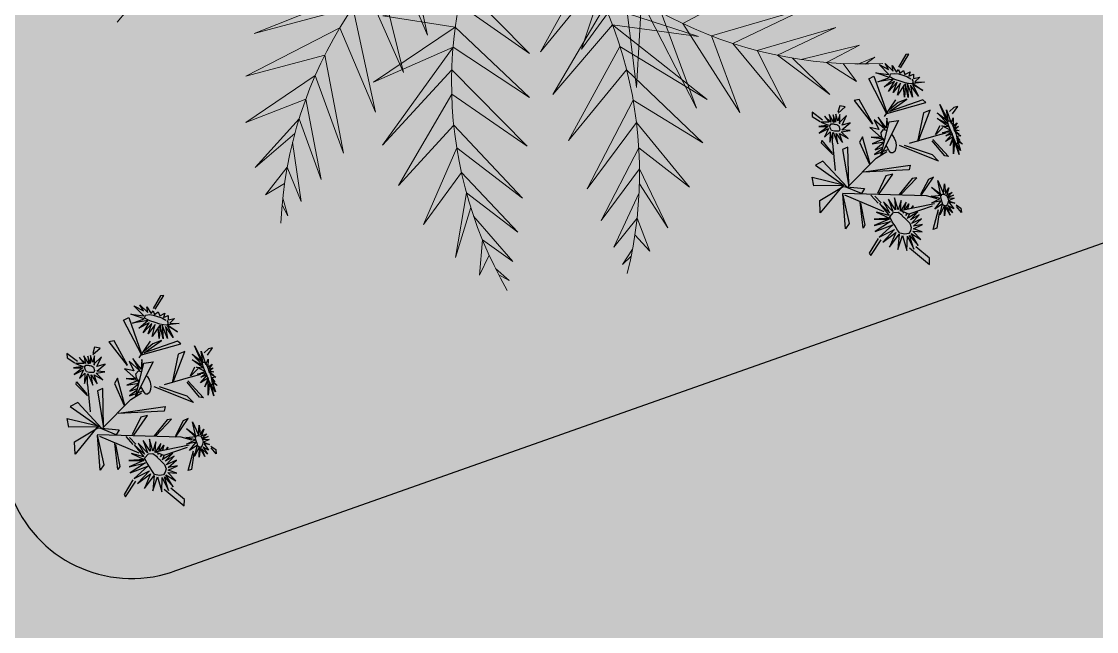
# Model space of a CAD drawing. Header units: millimetres. Extents: x 604785 to 1211550, y 1310998 to 2622648.
# Drawn here: x 604993.07 to 604998.73, y 1311148.98 to 1311152.19 of the extents above; entities that cross this region are included whole.
import ezdxf

# ---------------------------------------------------------------- set-up
doc = ezdxf.new("R2010")
doc.units = ezdxf.units.MM
for name, color, linetype in [('FLORES', 7, 'Continuous'), ('MUEBLES', 1, 'Continuous'), ('PALME-1', 82, 'Continuous')]:
    doc.layers.add(name, color=color, linetype=linetype)

# ---------------------------------------------------------------- blocks, each defined once
blk = doc.blocks.new('A$C48C97B70')
at = {"layer": 'PALME-1', "lineweight": 5}
for p, q in [((5.6209, 4.6752), (4.8627, 4.0348)), ((5.0493, 4.0603), (5.6209, 4.6752)), ((5.2484, 4.0761), (5.9625, 4.5706)), ((5.9625, 4.5706), (5.5047, 4.0794)), ((5.6905, 4.0698), (6.2983, 4.391)), ((6.2983, 4.391), (5.8971, 4.0472)), ((5.7242, 3.4916), (5.2484, 4.0761)), ((5.5047, 4.0794), (6.1454, 3.5647)), ((6.1454, 3.5647), (5.6905, 4.0698)), ((6.0677, 4.0189), (6.5896, 4.1502)), ((6.5896, 4.1502), (6.1903, 3.9931)), ((4.7, 4.004), (5.3273, 3.4421)), ((5.3273, 3.4421), (4.8627, 4.0348)), ((5.0493, 4.0603), (5.7242, 3.4916)), ((5.8971, 4.0472), (6.4219, 3.6245)), ((6.4219, 3.6245), (6.0677, 4.0189)), ((6.2613, 3.976), (6.6584, 3.6833)), ((4.3676, 3.915), (4.9641, 3.4131)), ((4.9641, 3.4131), (4.5156, 3.959)), ((6.4623, 3.9187), (6.7487, 3.9675)), ((6.6584, 3.6833), (6.4623, 3.9187)), ((6.7487, 3.9675), (6.5921, 3.8745)), ((6.706, 3.8309), (6.8126, 3.7254)), ((6.8126, 3.7254), (6.7594, 3.8088)), ((3.8665, 2.5194), (4.646, 2.5272)), ((4.646, 2.5272), (3.9527, 2.3912)), ((3.9258, 1.4413), (4.0664, 2.2393)), ((4.0664, 2.2393), (4.9078, 2.2738)), ((4.9078, 2.2738), (4.1723, 2.112)), ((4.1723, 2.112), (3.9258, 1.4413)), ((4.35, 1.1356), (4.1723, 2.112)), ((4.3001, 1.9736), (5.1825, 1.9832)), ((4.3001, 1.9736), (4.35, 1.1356)), ((5.1825, 1.9832), (4.4437, 1.8348)), ((4.4437, 1.8348), (4.6801, 0.9989)), ((4.6801, 0.9989), (4.6393, 1.6692)), ((4.6393, 1.6692), (5.4611, 1.6587)), ((5.4611, 1.6587), (4.7888, 1.5584)), ((4.7888, 1.5584), (5.0534, 0.9239)), ((5.0534, 0.9239), (4.9626, 1.4444)), ((4.9626, 1.4444), (5.6364, 1.4368)), ((5.6364, 1.4368), (5.1122, 1.3577)), ((5.1122, 1.3577), (5.4314, 0.9245)), ((5.4314, 0.9245), (5.2232, 1.2997)), ((5.2889, 1.2678), (5.7815, 1.2409)), ((5.7815, 1.2409), (5.4805, 1.1841)), ((5.4805, 1.1841), (5.6704, 0.9642)), ((5.6704, 0.9642), (5.6087, 1.1356)), ((5.7244, 1.0968), (5.8736, 1.1104)), ((5.8736, 1.1104), (5.7796, 1.0799))]:
    blk.add_line(p, q, dxfattribs=at)
for points in [[(4.6176, 3.3045), (4.9957, 3.8114), (4.7972, 3.2429)], [(4.9508, 3.1812), (5.5134, 3.6218), (4.7972, 3.2429)], [(4.4692, 3.3472), (4.7012, 2.6029), (4.6176, 3.3045)], [(5.1217, 3.1021), (5.9346, 3.312), (4.9508, 3.1812)], [(4.7972, 3.2429), (5.0227, 2.4316), (4.9508, 3.1812)], [(5.1217, 3.1021), (5.3836, 2.2594), (5.298, 3.0081)], [(5.298, 3.0081), (6.166, 3.0398), (5.5156, 2.8727)], [(5.5156, 2.8727), (5.7779, 2.0939), (5.667, 2.7645)], [(5.667, 2.7645), (6.352, 2.7075), (5.8288, 2.6341)], [(5.8288, 2.6341), (6.043, 1.9953), (5.9573, 2.5183)], [(5.9573, 2.5183), (6.4676, 2.3477), (6.0466, 2.4305)], [(3.8449, 2.3466), (4.4684, 2.2411), (3.8719, 2.1587)], [(6.0971, 2.3779), (6.2739, 1.9173), (6.2356, 2.2212)], [(6.2356, 2.2212), (6.5032, 2.108), (6.3211, 2.1141)], [(3.887, 1.9938), (4.5357, 1.6939), (3.8719, 2.1587)], [(3.8945, 1.8056), (4.4518, 1.1778), (3.887, 1.9938)], [(6.3935, 2.0159), (6.4265, 1.8697), (6.4266, 1.9686)], [(3.8945, 1.8056), (3.2638, 1.1884), (3.8912, 1.6059)], [(3.8912, 1.6059), (4.3151, 0.8477), (3.8699, 1.3505)], [(3.8699, 1.3505), (3.2962, 0.762), (3.8426, 1.1665)], [(3.8426, 1.1665), (4.1041, 0.5307), (3.8003, 0.963)], [(3.8003, 0.963), (3.3293, 0.4811), (3.7558, 0.7959)], [(3.7558, 0.7959), (3.8364, 0.2639), (3.7183, 0.6764)], [(3.6945, 0.6073), (3.3651, 0.24), (3.6182, 0.4127)], [(3.6182, 0.4127), (3.6393, 0.1229), (3.5618, 0.2878)], [(3.5074, 0.1785), (3.3923, 0.0826), (3.4804, 0.1275)]]:
    blk.add_lwpolyline(points, dxfattribs=at)
for centre, start, end in [((6.6941, 2.3341), 100.47619, 160.91219), ((0.4597, 1.7632), 329.11631, 29.5523), ((3.5939, 0.0255), 32.00062, 92.43661)]:
    blk.add_arc(centre, 3.4351, start, end, dxfattribs=at)
at = {"layer": 'PALME-1', "lineweight": 5, "extrusion": (0, 0, -1)}
for centre, start_param, end_param in [((5.4207, 0.6453), 0.173647, 1.228454), ((6.7589, 4.3724), 4.173367, 5.228174)]:
    blk.add_ellipse(centre, major_axis=(-2.429, 2.429), ratio=1, start_param=start_param, end_param=end_param, dxfattribs=at)
blk = doc.blocks.new('FLORES-1')
at = {"color": 86, "linetype": 'Continuous'}
for p, q in [((0.0502, 0.3848), (0.0451, 0.4218)), ((0.0541, 0.3853), (0.0678, 0.4185)), ((0.05, 0.3824), (0.0606, 0.2806)), ((-0.1586, 0.1554), (-0.182, 0.2829)), ((0.2296, 0.2941), (0.188, 0.2313)), ((-0.188, 0.2719), (-0.1829, 0.1807)), ((-0.1829, 0.1807), (-0.1586, 0.1554)), ((0.0557, 0.1455), (-0.0023, 0.0095)), ((-0.1406, 0.0986), (-0.0275, -0.0132)), ((-0.0736, 0.0879), (-0.1048, 0.1009)), ((-0.0638, 0.0765), (-0.1013, 0.0899)), ((0.1682, 0.0169), (0.0701, -0.0123)), ((0.1682, 0.0169), (0.1963, 0.029))]:
    blk.add_line(p, q, dxfattribs=at)
at = {"color": 1, "linetype": 'Continuous'}
for p, q in [((-0.1826, 0.183), (-0.1963, 0.1686)), ((0.0557, 0.1455), (0.0644, 0.1919)), ((0.0694, 0.1775), (0.0686, 0.1992))]:
    blk.add_line(p, q, dxfattribs=at)
at = {"color": 86, "linetype": 'Continuous'}
for points in [[(0.1019, 0.4713), (0.1197, 0.4991), (0.1224, 0.4846), (0.1144, 0.4639)], [(0.0784, 0.4101), (0.0532, 0.3819)], [(0.333, 0.3555), (0.3684, 0.4043), (0.3714, 0.3931), (0.3378, 0.3497)], [(-0.2168, 0.3557), (-0.2345, 0.3682), (-0.251, 0.3638), (-0.2232, 0.3548)], [(0.0406, 0.3673), (-0.0394, 0.3981), (-0.0323, 0.385), (0.0375, 0.3635)], [(0.0598, 0.3181), (0.146, 0.3992), (0.1457, 0.372), (0.0557, 0.3118)], [(0.1944, 0.245), (0.1778, 0.3949), (0.1918, 0.3884), (0.1979, 0.2569), (0.2165, 0.334), (0.2175, 0.2994), (0.2033, 0.2593)], [(0.0616, 0.261), (-0.0092, 0.3439), (-0.0421, 0.3569), (0.0672, 0.2438)], [(-0.2187, 0.2869), (-0.2704, 0.2564), (-0.2691, 0.243), (-0.2082, 0.2891)], [(-0.1698, 0.2986), (-0.1444, 0.2663), (-0.019, -0.0199)], [(-0.1364, 0.2468), (-0.0897, 0.3165), (-0.0903, 0.2963), (-0.1319, 0.2481)], [(-0.1044, 0.1805), (-0.0691, 0.2582), (-0.0648, 0.2416), (-0.1022, 0.1746)], [(0.0239, 0.0935), (-0.0156, 0.2537), (-0.0302, 0.2437), (0.0257, 0.0818)], [(0.0616, 0.1678), (0.1631, 0.2415), (0.1543, 0.2751), (0.0599, 0.1675)], [(0.1959, 0.2446), (0.3391, 0.2315), (0.3421, 0.253), (0.1985, 0.2468)], [(-0.2997, 0.1349), (-0.3853, 0.1809), (-0.3629, 0.1903), (-0.3052, 0.1589)], [(-0.0712, 0.1061), (-0.0219, 0.1809), (-0.0186, 0.1549), (-0.0676, 0.1007)], [(0.1791, 0.1825), (0.2816, 0.1697), (0.286, 0.1507), (0.1778, 0.1804)], [(0.0438, 0.1168), (0.1488, 0.1294), (0.1344, 0.1114), (0.0451, 0.1143)], [(0.2636, 0.0776), (0.2764, 0.1114), (0.2875, 0.094), (0.2677, 0.0789)], [(-0.2232, 0.0404), (-0.2617, -0.0103), (-0.2726, -0.0087), (-0.2328, 0.0487)], [(0.0041, -0.008), (-0.0324, 0.0635), (-0.0456, 0.0455), (0.0006, -0.0006)], [(-0.0004, 0.0135), (0.1328, 0.0641), (0.1322, 0.0424), (0.0039, 0.0133)], [(-0.0776, 0.0292), (-0.1594, 0.0137), (-0.1672, 0.003), (-0.0734, 0.0294)], [(-0.0029, 0.0057), (0.1197, -0.0414), (0.116, -0.0728), (0.0063, -0.0019)], [(0.1291, 0.0019), (0.1836, -0.0217), (0.1931, -0.0168), (0.1344, 0.0016)], [(0.2619, 0.0148), (0.3042, -0.0102), (0.2885, -0.0161), (0.2604, 0.0041)], [(-0.0195, -0.0195), (-0.1316, -0.0383), (-0.1444, -0.0589), (-0.0209, -0.0195)], [(0.0103, -0.0037), (-0.0538, -0.1228), (-0.0113, -0.1071), (0.0041, -0.008)], [(0.0063, -0.0019), (0.0474, -0.1069), (0.0795, -0.1008), (0.0103, -0.0037)]]:
    blk.add_lwpolyline(points, dxfattribs=at)
at = {"color": 1, "linetype": 'Continuous'}
for points in [[(0.0843, 0.4415), (0.1519, 0.4398), (0.0851, 0.4466), (0.1237, 0.4554), (0.0719, 0.4528), (0.087, 0.4679), (0.0598, 0.4564), (0.0644, 0.4745), (0.0512, 0.4555), (0.05, 0.4737), (0.0445, 0.4574), (0.0356, 0.4701), (0.04, 0.4568), (0.023, 0.465), (0.0327, 0.4567), (0.0146, 0.4695), (0.017, 0.4544), (-0.0006, 0.459), (0.0112, 0.4507), (-0.0168, 0.4622), (-0.0012, 0.4499), (-0.0353, 0.4479), (-0.0044, 0.4423), (-0.0473, 0.4368), (0.006, 0.4404), (-0.0372, 0.4185), (0.0161, 0.4395), (-0.0041, 0.418), (0.022, 0.4431), (0.0165, 0.4087), (0.0327, 0.4423), (0.0357, 0.4179), (0.0416, 0.4419), (0.0499, 0.4103), (0.0484, 0.4411), (0.0759, 0.4171), (0.0647, 0.4387), (0.107, 0.4117), (0.074, 0.4402), (0.1266, 0.4197), (0.0889, 0.442)], [(0.2705, 0.347), (0.2429, 0.3072), (0.2804, 0.3342), (0.258, 0.2969), (0.2888, 0.3243), (0.2683, 0.2818), (0.2943, 0.3159), (0.2899, 0.2732), (0.3048, 0.3151), (0.317, 0.2581), (0.3149, 0.3043), (0.3503, 0.2646), (0.3266, 0.3073), (0.374, 0.2869), (0.3444, 0.3131), (0.3691, 0.3087), (0.3321, 0.326), (0.3524, 0.3303), (0.3238, 0.3359), (0.3306, 0.3472), (0.3157, 0.3464), (0.3194, 0.3623), (0.3036, 0.3618), (0.3063, 0.3841), (0.2932, 0.3733), (0.2935, 0.3922), (0.2785, 0.386), (0.2734, 0.4095), (0.2648, 0.3865), (0.2506, 0.4189), (0.2619, 0.3767), (0.2239, 0.4012), (0.2586, 0.3747), (0.2101, 0.3785), (0.2587, 0.3667), (0.2151, 0.3566), (0.2677, 0.3578), (0.2203, 0.3415), (0.2706, 0.3509), (0.2261, 0.3288), (0.2657, 0.3408)], [(-0.1567, 0.3184), (-0.1074, 0.3267), (-0.1607, 0.3288), (-0.1278, 0.3455), (-0.1627, 0.3351), (-0.1477, 0.3554), (-0.1674, 0.3382), (-0.1687, 0.3597), (-0.1757, 0.3388), (-0.1799, 0.3602), (-0.1812, 0.3378), (-0.1913, 0.3587), (-0.1918, 0.3359), (-0.209, 0.3539), (-0.1996, 0.3356), (-0.227, 0.3423), (-0.2093, 0.3278), (-0.2388, 0.3327), (-0.212, 0.3203), (-0.2443, 0.321), (-0.2086, 0.3167), (-0.2379, 0.3007), (-0.2016, 0.3168), (-0.2278, 0.2858), (-0.1944, 0.3107), (-0.202, 0.2765), (-0.1824, 0.3103), (-0.1757, 0.2753), (-0.1731, 0.3099), (-0.1516, 0.2824), (-0.1631, 0.3203), (-0.1228, 0.2957), (-0.1609, 0.3149)], [(-0.1607, 0.1698), (-0.138, 0.1872), (-0.1604, 0.1558), (-0.1247, 0.1726), (-0.1531, 0.1491), (-0.1072, 0.154), (-0.1492, 0.1403), (-0.1024, 0.1312), (-0.1509, 0.1284), (-0.1042, 0.1101), (-0.1514, 0.1155), (-0.105, 0.094), (-0.1592, 0.1105), (-0.1311, 0.0716), (-0.1697, 0.1079), (-0.1511, 0.054), (-0.1729, 0.1052), (-0.1736, 0.0451), (-0.1819, 0.1072), (-0.1961, 0.0402), (-0.1976, 0.1101), (-0.2207, 0.0464), (-0.2153, 0.1099), (-0.2431, 0.0509), (-0.2278, 0.1094), (-0.2696, 0.068), (-0.2383, 0.119), (-0.2896, 0.093), (-0.2478, 0.1287), (-0.3048, 0.1231), (-0.2566, 0.1442), (-0.3106, 0.1479), (-0.2569, 0.1533), (-0.3042, 0.1688), (-0.2526, 0.161), (-0.2874, 0.186), (-0.2476, 0.1704), (-0.2621, 0.2015), (-0.24, 0.1757), (-0.2373, 0.2132), (-0.23, 0.1793), (-0.2172, 0.2174), (-0.2181, 0.1762), (-0.1992, 0.2152), (-0.2046, 0.1778), (-0.1877, 0.2147), (-0.195, 0.1735)], [(-0.1663, 0.1964), (-0.1605, 0.2062), (-0.1667, 0.1997)], [(0.1492, 0.2314), (0.1787, 0.2393), (0.1468, 0.2235), (0.194, 0.2102), (0.1441, 0.2166), (0.1902, 0.1927), (0.1504, 0.1953), (0.1705, 0.1668), (0.1205, 0.1923), (0.135, 0.1586), (0.1116, 0.1996), (0.1105, 0.1521), (0.1011, 0.1965)], [(-0.1774, 0.1722), (-0.1831, 0.1679), (-0.1789, 0.175)], [(-0.1686, 0.1637), (-0.1716, 0.1614), (-0.1688, 0.1652)], [(-0.1612, 0.1755), (-0.1468, 0.1952), (-0.1625, 0.1833)], [(0.0795, 0.1808), (0.0705, 0.1454), (0.0695, 0.1728)], [(0.0808, 0.1925), (0.0819, 0.1987), (0.0829, 0.1953)], [(0.0989, 0.1949), (0.0859, 0.1538), (0.0846, 0.1845)], [(0.2251, 0.0688), (0.2578, 0.0818), (0.2366, 0.0651), (0.2641, 0.0686), (0.2369, 0.0559), (0.2658, 0.0585), (0.2374, 0.0503), (0.2722, 0.0453), (0.2428, 0.0399), (0.2731, 0.0265), (0.2453, 0.0346), (0.2572, 0.0057), (0.2363, 0.0279), (0.2446, -0.0073), (0.2325, 0.0247), (0.2219, -0.0147), (0.2242, 0.0234), (0.1999, -0.0024), (0.2114, 0.0242), (0.1755, 0.0088), (0.2059, 0.0343), (0.1592, 0.0344), (0.1972, 0.0431), (0.1573, 0.0521), (0.1918, 0.054), (0.1626, 0.0769), (0.1957, 0.0626), (0.188, 0.0948), (0.2015, 0.068), (0.2133, 0.1063), (0.2175, 0.0747), (0.2437, 0.1038), (0.2292, 0.0666)]]:
    blk.add_lwpolyline(points, dxfattribs=at)
at = {"color": 50, "linetype": 'Continuous'}
for points in [[(0.0429, 0.4538), (0.0396, 0.455), (0.0295, 0.4548), (0.0196, 0.4532), (0.0069, 0.4511), (-0.0035, 0.448), (-0.0085, 0.4452), (-0.0035, 0.4418), (0.0154, 0.4411), (0.0333, 0.4416), (0.0548, 0.4408), (0.0689, 0.4408), (0.0845, 0.4432), (0.0814, 0.4518), (0.0672, 0.4548), (0.0531, 0.4551), (0.0395, 0.4534)], [(0.2779, 0.3797), (0.2711, 0.3809), (0.2628, 0.3777), (0.262, 0.3719), (0.2678, 0.3623), (0.2755, 0.3513), (0.2877, 0.3366), (0.3008, 0.3207), (0.3165, 0.3067), (0.3261, 0.3135), (0.322, 0.3291), (0.3148, 0.3404), (0.3073, 0.3505), (0.2937, 0.3662), (0.2803, 0.3767)], [(-0.1609, 0.3167), (-0.1598, 0.3191), (-0.1604, 0.3238), (-0.1625, 0.3283), (-0.1685, 0.3346), (-0.1714, 0.3359), (-0.182, 0.3366), (-0.192, 0.3351), (-0.2029, 0.3271), (-0.2072, 0.32), (-0.2037, 0.314), (-0.1977, 0.3111), (-0.1877, 0.3121), (-0.1782, 0.3128), (-0.1672, 0.3149), (-0.1586, 0.3175)], [(0.1166, 0.2321), (0.1105, 0.2343), (0.0996, 0.2362), (0.0882, 0.2361), (0.0742, 0.2337), (0.0628, 0.2278), (0.0535, 0.2194), (0.0515, 0.211), (0.0539, 0.2044), (0.0626, 0.2015), (0.0798, 0.1996), (0.086, 0.1986)], [(0.1037, 0.1965), (0.1076, 0.1963), (0.1236, 0.1952), (0.1373, 0.1991), (0.144, 0.2115), (0.1389, 0.2195), (0.1359, 0.2218)], [(0.2312, 0.0493), (0.2305, 0.0529), (0.2267, 0.0572), (0.2191, 0.0621), (0.2069, 0.0615), (0.2004, 0.0563), (0.204, 0.0491), (0.2072, 0.0408), (0.2139, 0.0314), (0.2242, 0.0301), (0.2321, 0.0312), (0.2373, 0.0391), (0.2335, 0.0476), (0.2297, 0.0523)]]:
    blk.add_lwpolyline(points, dxfattribs=at)
blk.add_lwpolyline([(-0.1752, 0.1549), (-0.1752, 0.1547), (-0.1791, 0.1554), (-0.1828, 0.1563), (-0.1856, 0.1574), (-0.1876, 0.1589), (-0.1897, 0.1598), (-0.1918, 0.1613), (-0.1947, 0.1619), (-0.2055, 0.167), (-0.2145, 0.171), (-0.2317, 0.1699), (-0.2429, 0.1622), (-0.2491, 0.1531), (-0.2457, 0.1387), (-0.2358, 0.1226), (-0.2222, 0.1192), (-0.2018, 0.1162), (-0.1857, 0.1125), (-0.1655, 0.1109), (-0.1556, 0.1299), (-0.1612, 0.1461)], close=True, dxfattribs=at)
blk = doc.blocks.new('arbusto5')
at = {"layer": 'FLORES'}
blk.add_blockref('FLORES-1', (0.1444, 0.0589), dxfattribs=at)

msp = doc.modelspace()

# ---------------------------------------------------------------- hatches: boundary and pattern name
at = {"true_color": 0xafd9aa}
h = msp.add_hatch(color=9, dxfattribs=at)
h.dxf.hatch_style = 1
h.paths.add_polyline_path([(604911.7035, 1311128.9633), (604908.6164, 1311133.7015), (604904.7997, 1311139.56), (604903.3778, 1311141.752), (604890.4927, 1311161.615), (604887.1137, 1311169.584), (604890.7407, 1311171.475), (604900.6807, 1311174.09), (604918.6717, 1311177.415), (604941.4837, 1311182.032), (604970.4187, 1311187.096), (605001.1447, 1311192.781), (605008.0957, 1311168.792), (605020.2887, 1311128.427), (605025.0037, 1311113.224), (604990.3437, 1311101.683), (604983.0537, 1311099.323), (604967.1427, 1311093.947), (604940.4977, 1311085), (604933.7367, 1311094.578), (604921.2262, 1311114.2128), (604916.7269, 1311121.222), (604912.2829, 1311128.0721, -0.999015)])
at = {"true_color": 0xebebeb}
h = msp.add_hatch(color=7, dxfattribs=at)
h.dxf.hatch_style = 1
h.paths.add_polyline_path([(604978.9057, 1311171.6364), (604991.4902, 1311135.7715), (604997.4349, 1311137.1076, -0.350964), (604997.8872, 1311137.9719), (605002.8247, 1311139.7154), (604998.8467, 1311151.0539), (604993.887, 1311149.3014, -0.41593), (604993.0164, 1311149.7), (604989.7189, 1311159.0978), (604984.6222, 1311173.6399)])
h.paths.add_polyline_path([(604987.1496, 1311160.5128), (604990.1146, 1311152.137), (604991.0111, 1311152.4544), (604988.0461, 1311160.8301)], flags=24)
h.paths.add_polyline_path([(604996.5951, 1311142.3195), (605000.0724, 1311143.5454), (604999.7349, 1311144.5026), (604996.2576, 1311143.2766)], flags=24)
h.paths.add_polyline_path([(604996.9196, 1311141.7466), (605000.3201, 1311142.9618), (604999.9926, 1311143.8782), (604996.5921, 1311142.663)], flags=24)
at = {"true_color": 0xf8f6af}
h = msp.add_hatch(color=51, dxfattribs=at)
h.dxf.hatch_style = 1
h.paths.add_polyline_path([(605008.985, 1311165.8478), (604990.4753, 1311159.3628), (604989.7189, 1311159.0978), (604993.0164, 1311149.7, 0.41593), (604993.887, 1311149.3014), (604998.8467, 1311151.0539), (605002.8247, 1311139.7154), (604997.8872, 1311137.9719, 0.350964), (604997.4349, 1311137.1076), (604999.1654, 1311132.1759, 0.362883), (605000.0497, 1311131.782), (605008.079, 1311134.5643, -0.318731), (605008.4835, 1311134.3601), (605012.4085, 1311123.1741), (605020.9864, 1311126.1771), (605020.2887, 1311128.427)])
h.paths.add_polyline_path([(605006.0151, 1311146.6242), (605009.4052, 1311147.8194), (605009.034, 1311148.8723), (605005.6439, 1311147.6771)], flags=24)
h.paths.add_polyline_path([(605005.999, 1311145.8542), (605010.1196, 1311147.3268), (605009.7594, 1311148.3348), (605005.6388, 1311146.8622)], flags=24)

# ---------------------------------------------------------------- linework, layer by layer
msp.add_line((604998.8467, 1311151.0539), (604993.8624, 1311149.2927))
msp.add_arc((604993.6498, 1311149.9335), 0.6751, 200.23, 288.3554)

# ---------------------------------------------------------------- block references
at = {"layer": 'MUEBLES', "linetype": 'Continuous', "xscale": -1.417112015813753, "yscale": 1.417112015653547, "zscale": 1.417112015818895, "rotation": 292.0945269993258}
for p in [(604997.4093, 1311151.1013), (604993.4846, 1311149.8296)]:
    msp.add_blockref('arbusto5', p, dxfattribs=at)
at = {"layer": 'PALME-1', "xscale": -0.6407901816258526, "yscale": 0.6407901816258526, "zscale": 0.6407901816258526, "rotation": 61.92829961941003}
msp.add_blockref('A$C48C97B70', (604998.6345, 1311153.899), dxfattribs=at)

doc.saveas('drawing.dxf')
